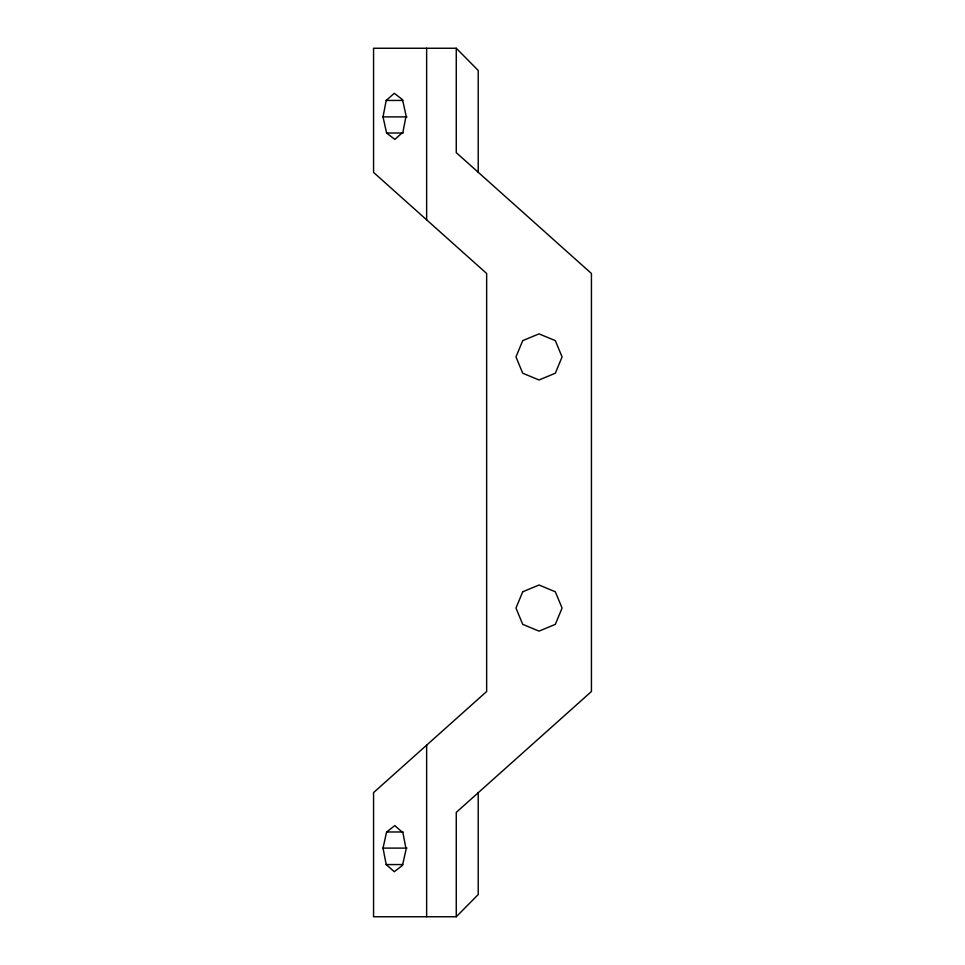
<?xml version="1.0" encoding="UTF-8"?>
<svg xmlns="http://www.w3.org/2000/svg" width="965" height="965" viewBox="0 0 965 965"><rect width="100%" height="100%" fill="white"/><g stroke="black" fill="none" stroke-linecap="round" stroke-linejoin="round"><path stroke-width="1.45" d="M478.218 172.265L478.218 70.457L456.264 48.25L373.564 48.25L373.564 172.397L486.649 273.493L486.649 691.507L373.564 792.603L373.564 916.75L456.264 916.75L478.218 894.543L478.218 792.735M383.021 116.898L386.205 100.444L394.287 93.303L402.526 99.66L406.096 115.8L402.912 132.253L394.83 139.394L386.591 133.025L383.021 116.898L406.977 116.898M383.021 848.102L386.591 831.975L394.83 825.606L402.912 832.747L406.096 849.2L402.526 865.34L394.287 871.697L386.205 864.556L383.021 848.102L406.977 848.102M386.205 100.444L402.731 100.444M386.591 133.025L403.117 133.025M386.591 831.975L403.117 831.975M386.205 864.556L402.731 864.556M456.264 48.25L456.264 152.639L591.436 273.493L591.436 691.507L456.264 812.361L456.264 916.75M426.639 48.25L426.639 219.851M426.639 745.149L426.639 916.75M522.728 340.633L515.973 356.929L522.728 373.226L539.025 379.981L555.321 373.226L562.076 356.929L555.321 340.633L539.025 333.878L522.728 340.633M522.728 591.774L515.973 608.071L522.728 624.367L539.025 631.122L555.321 624.367L562.076 608.071L555.321 591.774L539.025 585.019L522.728 591.774"/></g></svg>
